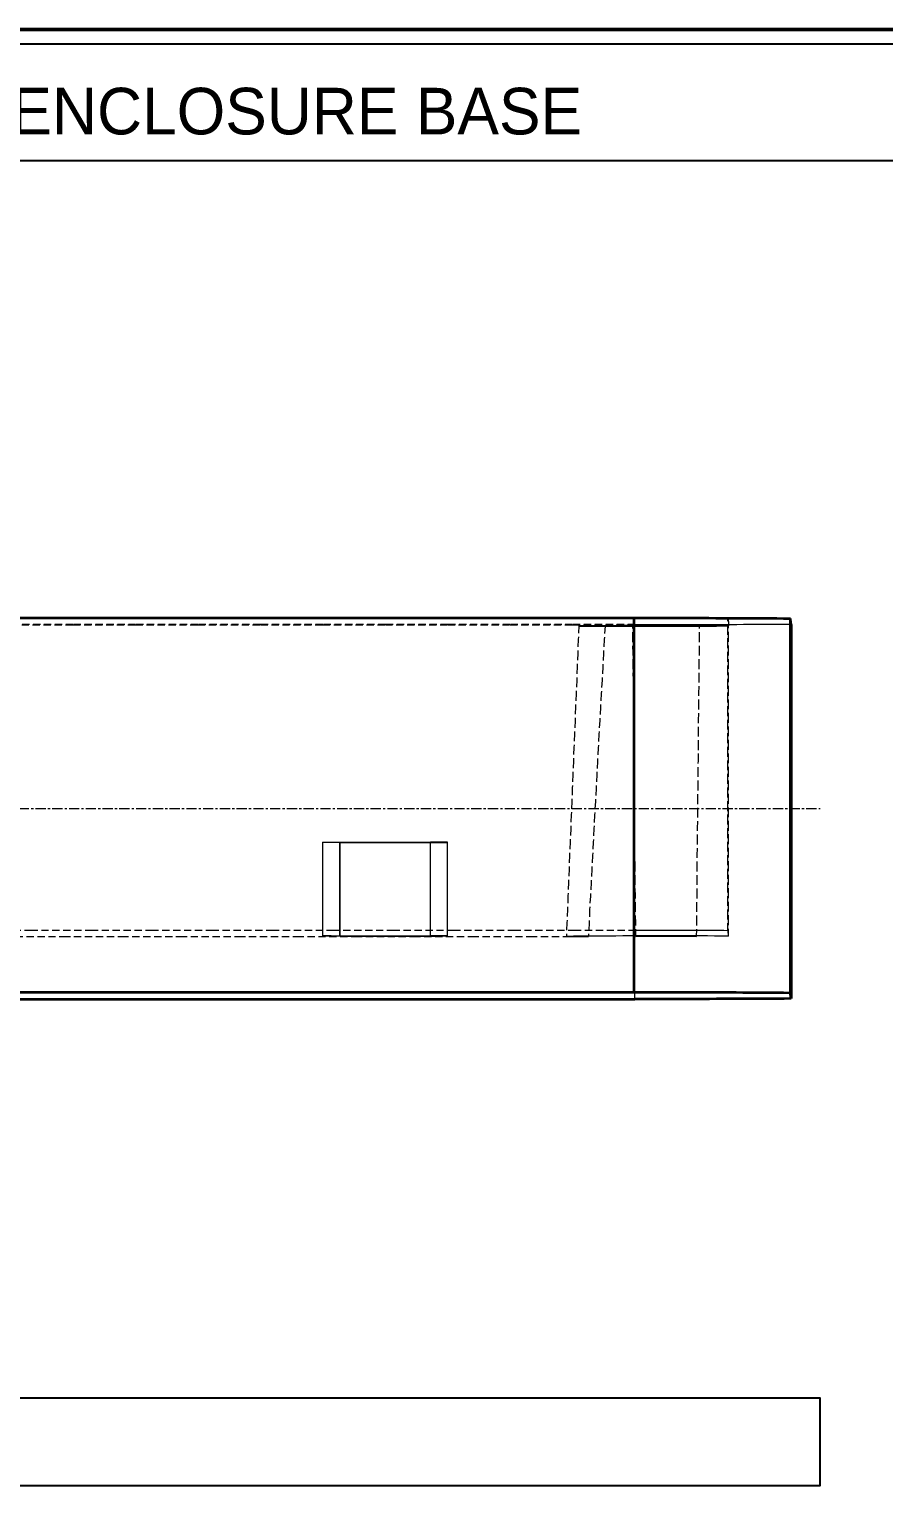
# Model space of a CAD drawing. Header units: millimetres. Extents: x 10 to 410, y 10 to 287.
# Drawn here: x 216.7 to 275.3, y 185.5 to 287 of the extents above; entities that cross this region are included whole.
import ezdxf
from ezdxf.enums import TextEntityAlignment as Align

# ---------------------------------------------------------------- set-up
doc = ezdxf.new("R2010")
doc.units = ezdxf.units.MM
doc.linetypes.add('CENTER', pattern=[1.15, 0.7, -0.15, 0.15, -0.15])
doc.linetypes.add('DASHED', pattern=[0.75, 0.5, -0.25])
for name, color, linetype, lineweight in [('BORDER', 7, 'CONTINUOUS', 50), ('CENTER', 4, 'CENTER', 13), ('HIDDEN', 8, 'DASHED', 18), ('TITLE_BLOCK', 7, 'CONTINUOUS', 25), ('VISIBLE', 7, 'CONTINUOUS', 35)]:
    doc.layers.add(name, color=color, linetype=linetype, lineweight=lineweight)

msp = doc.modelspace()

# ---------------------------------------------------------------- linework, layer by layer
at = {"layer": 'BORDER'}
msp.add_lwpolyline([(10, 10), (410, 10), (410, 287), (10, 287)], close=True, dxfattribs=at)
at = {"layer": 'CENTER'}
msp.add_line((147, 233.5), (271, 233.5), dxfattribs=at)
at = {"layer": 'HIDDEN'}
for points in [[(258.24, 246.57), (253.96, 246.57), (249.68, 246.57), (245.39, 246.57), (241.11, 246.57), (236.82, 246.57), (232.54, 246.57), (228.26, 246.57), (223.97, 246.57), (219.69, 246.57), (215.4, 246.57), (211.12, 246.57), (206.83, 246.57), (202.55, 246.57), (198.27, 246.57), (193.98, 246.57), (189.7, 246.57), (185.41, 246.57), (181.13, 246.57), (176.84, 246.57), (172.56, 246.57), (168.28, 246.57), (163.99, 246.57), (159.71, 246.57)], [(258.29, 246.13), (254.01, 246.13), (249.72, 246.13), (245.44, 246.13), (241.16, 246.13), (236.87, 246.13), (232.59, 246.13), (228.3, 246.13), (224.02, 246.13), (219.73, 246.13), (215.45, 246.13), (211.17, 246.13), (206.88, 246.13), (202.6, 246.13), (198.31, 246.13), (194.03, 246.13), (189.74, 246.13), (185.46, 246.13), (181.18, 246.13), (176.89, 246.13), (172.61, 246.13), (168.32, 246.13), (164.04, 246.13), (159.76, 246.13)], [(159.76, 246.12), (164.04, 246.12), (168.33, 246.12), (172.61, 246.12), (176.89, 246.12), (181.18, 246.12), (185.46, 246.12), (189.75, 246.12), (194.03, 246.12), (198.31, 246.12), (202.6, 246.12), (206.88, 246.12), (211.17, 246.12), (215.45, 246.12), (219.74, 246.12), (224.02, 246.12), (228.3, 246.12), (232.59, 246.12), (236.87, 246.12), (241.16, 246.12), (245.44, 246.12), (249.73, 246.12), (254.01, 246.12), (258.29, 246.12)], [(254.43, 246.04), (254.4, 245.11), (254.36, 244.18), (254.32, 243.26), (254.29, 242.33), (254.25, 241.4), (254.21, 240.48), (254.18, 239.55), (254.14, 238.62), (254.1, 237.7), (254.06, 236.77), (254.03, 235.84), (253.99, 234.92), (253.95, 233.99), (253.92, 233.06), (253.88, 232.14), (253.84, 231.21), (253.8, 230.28), (253.77, 229.36), (253.73, 228.43), (253.69, 227.5), (253.66, 226.58), (253.62, 225.65), (253.58, 224.72)], [(264.71, 246.05), (264.27, 246.05), (263.82, 246.06), (263.37, 246.06), (262.93, 246.06), (262.48, 246.06), (262.03, 246.06), (261.59, 246.06), (261.14, 246.06), (260.69, 246.06), (260.25, 246.06), (259.8, 246.06), (259.35, 246.06), (258.9, 246.06), (258.46, 246.06), (258.01, 246.06), (257.56, 246.06), (257.12, 246.06), (256.67, 246.05), (256.22, 246.05), (255.78, 246.05), (255.33, 246.05), (254.88, 246.05), (254.43, 246.04)], [(254.43, 246.04), (254.51, 246.03), (254.59, 246.03), (254.67, 246.03), (254.75, 246.03), (254.83, 246.03), (254.9, 246.03), (254.98, 246.03), (255.06, 246.03), (255.14, 246.03), (255.22, 246.03), (255.3, 246.03), (255.37, 246.03), (255.45, 246.03), (255.53, 246.03), (255.61, 246.03), (255.69, 246.03), (255.77, 246.02), (255.84, 246.02), (255.92, 246.02), (256, 246.02), (256.08, 246.02), (256.16, 246.02), (256.24, 246.02)], [(256.24, 246.02), (256.18, 245.1), (256.13, 244.17), (256.08, 243.24), (256.03, 242.32), (255.98, 241.39), (255.92, 240.46), (255.87, 239.54), (255.82, 238.61), (255.77, 237.68), (255.72, 236.76), (255.67, 235.83), (255.62, 234.9), (255.57, 233.98), (255.52, 233.05), (255.47, 232.12), (255.43, 231.2), (255.38, 230.27), (255.33, 229.34), (255.28, 228.42), (255.23, 227.49), (255.18, 226.56), (255.14, 225.64), (255.09, 224.71)], [(256.24, 246.02), (256.33, 246.02), (256.42, 246.02), (256.5, 246.02), (256.59, 246.02), (256.68, 246.02), (256.77, 246.02), (256.86, 246.02), (256.95, 246.02), (257.04, 246.02), (257.13, 246.02), (257.22, 246.02), (257.31, 246.02), (257.4, 246.02), (257.49, 246.02), (257.58, 246.02), (257.67, 246.02), (257.76, 246.02), (257.85, 246.02), (257.93, 246.02), (258.02, 246.02), (258.11, 246.02), (258.2, 246.02), (258.29, 246.02)], [(258.14, 246.04), (258.24, 246.04), (258.34, 246.04), (258.44, 246.04), (258.54, 246.04), (258.64, 246.04), (258.74, 246.04), (258.84, 246.04), (258.94, 246.04), (259.04, 246.04), (259.14, 246.04), (259.24, 246.04), (259.34, 246.04), (259.44, 246.05), (259.54, 246.05), (259.63, 246.05), (259.73, 246.05), (259.83, 246.05), (259.93, 246.05), (260.03, 246.05), (260.13, 246.05), (260.23, 246.05), (260.33, 246.05), (260.43, 246.05)], [(262.72, 246.04), (262.52, 246.03), (262.33, 246.03), (262.13, 246.03), (261.93, 246.03), (261.73, 246.03), (261.53, 246.03), (261.33, 246.03), (261.13, 246.03), (260.93, 246.03), (260.73, 246.03), (260.53, 246.03), (260.33, 246.03), (260.13, 246.03), (259.93, 246.03), (259.73, 246.03), (259.54, 246.03), (259.34, 246.03), (259.14, 246.03), (258.94, 246.03), (258.74, 246.03), (258.54, 246.03), (258.34, 246.03), (258.14, 246.04)], [(258.34, 224.72), (258.34, 225.65), (258.33, 226.58), (258.32, 227.5), (258.31, 228.43), (258.3, 229.36), (258.29, 230.28), (258.28, 231.21), (258.27, 232.14), (258.26, 233.06), (258.26, 233.99), (258.25, 234.92), (258.24, 235.84), (258.23, 236.77), (258.22, 237.7), (258.21, 238.62), (258.2, 239.55), (258.19, 240.48), (258.18, 241.4), (258.18, 242.33), (258.17, 243.26), (258.16, 244.18), (258.15, 245.11), (258.14, 246.04)], [(264.67, 246.55), (264.39, 246.56), (264.11, 246.56), (263.83, 246.56), (263.56, 246.57), (263.28, 246.57), (263, 246.57), (262.72, 246.57), (262.44, 246.57), (262.16, 246.57), (261.88, 246.57), (261.6, 246.57), (261.32, 246.57), (261.04, 246.57), (260.76, 246.57), (260.48, 246.57), (260.2, 246.57), (259.92, 246.57), (259.64, 246.57), (259.36, 246.57), (259.08, 246.57), (258.8, 246.57), (258.52, 246.57), (258.24, 246.57)], [(258.24, 225.15), (258.24, 226.09), (258.24, 227.02), (258.24, 227.95), (258.24, 228.88), (258.24, 229.81), (258.24, 230.74), (258.24, 231.67), (258.24, 232.6), (258.24, 233.54), (258.24, 234.47), (258.24, 235.4), (258.24, 236.33), (258.24, 237.26), (258.24, 238.19), (258.24, 239.12), (258.24, 240.06), (258.24, 240.99), (258.24, 241.92), (258.24, 242.85), (258.24, 243.78), (258.24, 244.71), (258.24, 245.64), (258.24, 246.57)], [(258.29, 246.13), (258.57, 246.13), (258.85, 246.13), (259.13, 246.13), (259.41, 246.13), (259.69, 246.13), (259.97, 246.13), (260.25, 246.13), (260.53, 246.13), (260.81, 246.13), (261.08, 246.13), (261.36, 246.13), (261.64, 246.13), (261.92, 246.13), (262.2, 246.13), (262.48, 246.14), (262.76, 246.14), (263.04, 246.14), (263.32, 246.14), (263.6, 246.14), (263.88, 246.14), (264.16, 246.14), (264.44, 246.15), (264.72, 246.15)], [(269, 246.15), (268.53, 246.14), (268.07, 246.14), (267.6, 246.13), (267.14, 246.13), (266.67, 246.13), (266.21, 246.13), (265.74, 246.13), (265.28, 246.12), (264.81, 246.12), (264.35, 246.12), (263.88, 246.12), (263.41, 246.12), (262.95, 246.12), (262.48, 246.12), (262.02, 246.12), (261.55, 246.12), (261.09, 246.12), (260.62, 246.12), (260.16, 246.12), (259.69, 246.12), (259.22, 246.12), (258.76, 246.12), (258.29, 246.12)], [(258.29, 246.02), (258.29, 246.03), (258.29, 246.03), (258.29, 246.04), (258.29, 246.04), (258.29, 246.05), (258.29, 246.05), (258.29, 246.06), (258.29, 246.06), (258.29, 246.07), (258.29, 246.07), (258.29, 246.07), (258.29, 246.08), (258.29, 246.08), (258.29, 246.09), (258.29, 246.09), (258.29, 246.1), (258.29, 246.1), (258.29, 246.11), (258.29, 246.11), (258.29, 246.12), (258.29, 246.12), (258.29, 246.13), (258.29, 246.13)], [(258.29, 220.41), (258.29, 221.53), (258.29, 222.65), (258.29, 223.76), (258.29, 224.88), (258.29, 226), (258.29, 227.12), (258.29, 228.23), (258.29, 229.35), (258.29, 230.47), (258.29, 231.59), (258.29, 232.7), (258.29, 233.82), (258.29, 234.94), (258.29, 236.06), (258.29, 237.17), (258.29, 238.29), (258.29, 239.41), (258.29, 240.53), (258.29, 241.64), (258.29, 242.76), (258.29, 243.88), (258.29, 245), (258.29, 246.12)], [(258.29, 246.02), (258.57, 246.02), (258.85, 246.02), (259.13, 246.02), (259.41, 246.02), (259.69, 246.02), (259.97, 246.02), (260.25, 246.02), (260.53, 246.02), (260.81, 246.02), (261.08, 246.03), (261.36, 246.03), (261.64, 246.03), (261.92, 246.03), (262.2, 246.03), (262.48, 246.03), (262.76, 246.03), (263.04, 246.03), (263.32, 246.03), (263.6, 246.03), (263.88, 246.03), (264.16, 246.04), (264.44, 246.04), (264.72, 246.05)], [(260.43, 246.05), (260.53, 246.05), (260.63, 246.05), (260.73, 246.05), (260.83, 246.05), (260.93, 246.05), (261.03, 246.05), (261.13, 246.05), (261.23, 246.05), (261.33, 246.05), (261.43, 246.05), (261.53, 246.04), (261.63, 246.04), (261.73, 246.04), (261.83, 246.04), (261.93, 246.04), (262.03, 246.04), (262.13, 246.04), (262.23, 246.04), (262.33, 246.04), (262.42, 246.04), (262.52, 246.04), (262.62, 246.04), (262.72, 246.04)], [(262.52, 224.72), (262.53, 225.65), (262.54, 226.58), (262.55, 227.5), (262.56, 228.43), (262.57, 229.36), (262.57, 230.28), (262.58, 231.21), (262.59, 232.14), (262.6, 233.06), (262.61, 233.99), (262.62, 234.92), (262.63, 235.84), (262.64, 236.77), (262.64, 237.7), (262.65, 238.62), (262.66, 239.55), (262.67, 240.48), (262.68, 241.4), (262.69, 242.33), (262.7, 243.26), (262.71, 244.18), (262.72, 245.11), (262.72, 246.04)], [(264.67, 246.55), (264.68, 246.54), (264.68, 246.52), (264.68, 246.5), (264.68, 246.48), (264.68, 246.47), (264.68, 246.45), (264.69, 246.43), (264.69, 246.41), (264.69, 246.4), (264.69, 246.38), (264.69, 246.36), (264.7, 246.34), (264.7, 246.33), (264.7, 246.31), (264.7, 246.29), (264.7, 246.27), (264.7, 246.26), (264.71, 246.24), (264.71, 246.22), (264.71, 246.2), (264.71, 246.19), (264.71, 246.17), (264.72, 246.15)], [(264.67, 225.13), (264.67, 226.06), (264.67, 226.99), (264.67, 227.93), (264.67, 228.86), (264.67, 229.79), (264.67, 230.72), (264.67, 231.65), (264.67, 232.58), (264.67, 233.51), (264.67, 234.45), (264.67, 235.38), (264.67, 236.31), (264.67, 237.24), (264.67, 238.17), (264.67, 239.1), (264.67, 240.03), (264.67, 240.96), (264.67, 241.9), (264.67, 242.83), (264.67, 243.76), (264.67, 244.69), (264.67, 245.62), (264.67, 246.55)], [(264.71, 224.74), (264.71, 225.67), (264.71, 226.6), (264.71, 227.52), (264.71, 228.45), (264.71, 229.38), (264.71, 230.3), (264.71, 231.23), (264.71, 232.15), (264.71, 233.08), (264.71, 234.01), (264.71, 234.93), (264.71, 235.86), (264.71, 236.79), (264.71, 237.71), (264.71, 238.64), (264.71, 239.57), (264.71, 240.49), (264.71, 241.42), (264.71, 242.35), (264.71, 243.27), (264.71, 244.2), (264.71, 245.13), (264.71, 246.05)], [(264.72, 246.15), (264.72, 246.15), (264.72, 246.15), (264.72, 246.15), (264.72, 246.15), (264.72, 246.15), (264.72, 246.15), (264.72, 246.15), (264.72, 246.15), (264.72, 246.15), (264.72, 246.15), (264.72, 246.15), (264.72, 246.15), (264.72, 246.15), (264.72, 246.15), (264.72, 246.15), (264.72, 246.15), (264.72, 246.15), (264.72, 246.15), (264.72, 246.15), (264.72, 246.15), (264.72, 246.15), (264.72, 246.15), (264.72, 246.15)], [(264.72, 246.15), (264.72, 246.15), (264.72, 246.14), (264.72, 246.14), (264.72, 246.13), (264.72, 246.13), (264.72, 246.12), (264.72, 246.12), (264.72, 246.12), (264.72, 246.11), (264.72, 246.11), (264.72, 246.1), (264.72, 246.1), (264.72, 246.09), (264.72, 246.09), (264.72, 246.08), (264.72, 246.08), (264.72, 246.07), (264.72, 246.07), (264.72, 246.06), (264.72, 246.06), (264.72, 246.05), (264.72, 246.05), (264.72, 246.05)], [(264.72, 246.05), (264.72, 246.05), (264.72, 246.05), (264.72, 246.06), (264.72, 246.06), (264.72, 246.07), (264.72, 246.07), (264.72, 246.08), (264.72, 246.08), (264.72, 246.09), (264.72, 246.09), (264.72, 246.1), (264.72, 246.1), (264.72, 246.11), (264.72, 246.11), (264.72, 246.12), (264.72, 246.12), (264.72, 246.12), (264.72, 246.13), (264.72, 246.13), (264.72, 246.14), (264.72, 246.14), (264.72, 246.15), (264.72, 246.15)], [(264.72, 246.05), (264.72, 246.05), (264.72, 246.05), (264.72, 246.05), (264.72, 246.05), (264.72, 246.05), (264.72, 246.05), (264.72, 246.05), (264.72, 246.05), (264.72, 246.05), (264.72, 246.05), (264.72, 246.05), (264.72, 246.05), (264.72, 246.05), (264.72, 246.05), (264.72, 246.05), (264.72, 246.05), (264.72, 246.05), (264.72, 246.05), (264.72, 246.05), (264.72, 246.05), (264.71, 246.05), (264.71, 246.05), (264.71, 246.05)], [(264.72, 246.05), (264.72, 246.05), (264.72, 246.05), (264.72, 246.05), (264.72, 246.05), (264.72, 246.05), (264.72, 246.05), (264.72, 246.05), (264.72, 246.05), (264.72, 246.05), (264.72, 246.05), (264.72, 246.05), (264.72, 246.05), (264.72, 246.05), (264.72, 246.05), (264.72, 246.05), (264.72, 246.05), (264.72, 246.05), (264.72, 246.05), (264.72, 246.05), (264.72, 246.05), (264.72, 246.05), (264.72, 246.05), (264.72, 246.05)], [(238.05, 231.17), (237.99, 231.17), (237.94, 231.17), (237.89, 231.17), (237.84, 231.17), (237.79, 231.17), (237.74, 231.17), (237.69, 231.17), (237.64, 231.17), (237.58, 231.17), (237.53, 231.17), (237.48, 231.17), (237.43, 231.17), (237.38, 231.17), (237.33, 231.17), (237.28, 231.17), (237.23, 231.17), (237.17, 231.17), (237.12, 231.17), (237.07, 231.17), (237.02, 231.17), (236.97, 231.17), (236.92, 231.17), (236.87, 231.18)], [(236.87, 231.18), (236.87, 231.18), (236.87, 231.18), (236.87, 231.18), (236.87, 231.18), (236.87, 231.18), (236.87, 231.18), (236.87, 231.18), (236.87, 231.18), (236.87, 231.18), (236.87, 231.18), (236.87, 231.18), (236.87, 231.18), (236.87, 231.18), (236.87, 231.18), (236.87, 231.18), (236.87, 231.18), (236.87, 231.18), (236.87, 231.18), (236.87, 231.18), (236.87, 231.18), (236.87, 231.18), (236.87, 231.18), (236.87, 231.18)], [(236.87, 231.18), (236.87, 231.18), (236.87, 231.18), (236.87, 231.18), (236.87, 231.18), (236.87, 231.18), (236.87, 231.18), (236.87, 231.18), (236.87, 231.18), (236.87, 231.18), (236.87, 231.18), (236.87, 231.18), (236.87, 231.18), (236.87, 231.18), (236.87, 231.18), (236.87, 231.18), (236.87, 231.18), (236.87, 231.18), (236.87, 231.18), (236.87, 231.18), (236.87, 231.18), (236.87, 231.18), (236.87, 231.18), (236.87, 231.18)], [(236.87, 231.18), (236.92, 231.18), (236.97, 231.18), (237.02, 231.18), (237.07, 231.18), (237.12, 231.18), (237.17, 231.18), (237.23, 231.18), (237.28, 231.18), (237.33, 231.18), (237.38, 231.18), (237.43, 231.18), (237.48, 231.18), (237.53, 231.18), (237.58, 231.18), (237.63, 231.18), (237.69, 231.18), (237.74, 231.18), (237.79, 231.18), (237.84, 231.18), (237.89, 231.18), (237.94, 231.18), (237.99, 231.18), (238.04, 231.18)], [(236.87, 224.75), (236.87, 225.03), (236.87, 225.31), (236.87, 225.59), (236.87, 225.87), (236.87, 226.15), (236.87, 226.43), (236.87, 226.71), (236.87, 226.98), (236.87, 227.26), (236.87, 227.54), (236.87, 227.82), (236.87, 228.1), (236.87, 228.38), (236.87, 228.66), (236.87, 228.94), (236.87, 229.22), (236.87, 229.5), (236.87, 229.78), (236.87, 230.06), (236.87, 230.34), (236.87, 230.62), (236.87, 230.9), (236.87, 231.18)], [(236.87, 224.75), (236.87, 225.03), (236.87, 225.31), (236.87, 225.59), (236.87, 225.87), (236.87, 226.15), (236.87, 226.43), (236.87, 226.7), (236.87, 226.98), (236.87, 227.26), (236.87, 227.54), (236.87, 227.82), (236.87, 228.1), (236.87, 228.38), (236.87, 228.66), (236.87, 228.94), (236.87, 229.22), (236.87, 229.5), (236.87, 229.78), (236.87, 230.06), (236.87, 230.34), (236.87, 230.62), (236.87, 230.9), (236.87, 231.18)], [(236.87, 224.75), (236.87, 225.03), (236.87, 225.31), (236.87, 225.59), (236.87, 225.87), (236.87, 226.15), (236.87, 226.43), (236.87, 226.71), (236.87, 226.98), (236.87, 227.26), (236.87, 227.54), (236.87, 227.82), (236.87, 228.1), (236.87, 228.38), (236.87, 228.66), (236.87, 228.94), (236.87, 229.22), (236.87, 229.5), (236.87, 229.78), (236.87, 230.06), (236.87, 230.34), (236.87, 230.62), (236.87, 230.9), (236.87, 231.18)], [(238.04, 231.18), (238.31, 231.18), (238.58, 231.18), (238.85, 231.18), (239.12, 231.18), (239.39, 231.18), (239.66, 231.18), (239.93, 231.18), (240.21, 231.18), (240.48, 231.18), (240.75, 231.18), (241.02, 231.18), (241.29, 231.18), (241.56, 231.18), (241.83, 231.18), (242.1, 231.18), (242.37, 231.18), (242.64, 231.18), (242.91, 231.18), (243.18, 231.18), (243.45, 231.18), (243.72, 231.18), (243.99, 231.18), (244.26, 231.18)], [(238.04, 224.75), (238.04, 225.03), (238.04, 225.31), (238.04, 225.59), (238.04, 225.87), (238.04, 226.15), (238.04, 226.43), (238.04, 226.71), (238.04, 226.99), (238.04, 227.27), (238.04, 227.55), (238.04, 227.83), (238.04, 228.11), (238.04, 228.39), (238.04, 228.67), (238.04, 228.94), (238.04, 229.22), (238.04, 229.5), (238.04, 229.78), (238.04, 230.06), (238.04, 230.34), (238.04, 230.62), (238.04, 230.9), (238.04, 231.18)], [(238.05, 231.17), (238.32, 231.17), (238.59, 231.17), (238.86, 231.17), (239.13, 231.17), (239.4, 231.17), (239.67, 231.17), (239.94, 231.17), (240.21, 231.17), (240.48, 231.17), (240.75, 231.17), (241.02, 231.17), (241.29, 231.17), (241.56, 231.17), (241.83, 231.17), (242.1, 231.17), (242.37, 231.17), (242.64, 231.17), (242.91, 231.17), (243.18, 231.17), (243.45, 231.17), (243.72, 231.17), (243.99, 231.17), (244.26, 231.17)], [(238.05, 224.74), (238.05, 225.02), (238.05, 225.3), (238.05, 225.58), (238.05, 225.86), (238.05, 226.14), (238.05, 226.42), (238.05, 226.7), (238.05, 226.98), (238.05, 227.26), (238.05, 227.54), (238.05, 227.82), (238.05, 228.1), (238.05, 228.38), (238.05, 228.66), (238.05, 228.94), (238.05, 229.22), (238.05, 229.49), (238.05, 229.77), (238.05, 230.05), (238.05, 230.33), (238.05, 230.61), (238.05, 230.89), (238.05, 231.17)], [(244.26, 231.17), (244.31, 231.17), (244.36, 231.17), (244.41, 231.17), (244.46, 231.17), (244.51, 231.17), (244.56, 231.17), (244.62, 231.17), (244.67, 231.17), (244.72, 231.17), (244.77, 231.17), (244.82, 231.17), (244.87, 231.17), (244.92, 231.17), (244.97, 231.17), (245.03, 231.17), (245.08, 231.17), (245.13, 231.17), (245.18, 231.17), (245.23, 231.17), (245.28, 231.17), (245.33, 231.17), (245.38, 231.17), (245.43, 231.18)], [(245.43, 231.18), (245.38, 231.18), (245.33, 231.18), (245.28, 231.18), (245.23, 231.18), (245.18, 231.18), (245.13, 231.18), (245.08, 231.18), (245.03, 231.18), (244.97, 231.18), (244.92, 231.18), (244.87, 231.18), (244.82, 231.18), (244.77, 231.18), (244.72, 231.18), (244.67, 231.18), (244.62, 231.18), (244.56, 231.18), (244.51, 231.18), (244.46, 231.18), (244.41, 231.18), (244.36, 231.18), (244.31, 231.18), (244.26, 231.18)], [(244.26, 224.75), (244.26, 225.03), (244.26, 225.31), (244.26, 225.59), (244.26, 225.87), (244.26, 226.15), (244.26, 226.43), (244.26, 226.71), (244.26, 226.99), (244.26, 227.27), (244.26, 227.55), (244.26, 227.83), (244.26, 228.11), (244.26, 228.39), (244.26, 228.67), (244.26, 228.94), (244.26, 229.22), (244.26, 229.5), (244.26, 229.78), (244.26, 230.06), (244.26, 230.34), (244.26, 230.62), (244.26, 230.9), (244.26, 231.18)], [(244.26, 224.74), (244.26, 225.02), (244.26, 225.3), (244.26, 225.58), (244.26, 225.86), (244.26, 226.14), (244.26, 226.42), (244.26, 226.7), (244.26, 226.98), (244.26, 227.26), (244.26, 227.54), (244.26, 227.82), (244.26, 228.1), (244.26, 228.38), (244.26, 228.66), (244.26, 228.94), (244.26, 229.22), (244.26, 229.49), (244.26, 229.77), (244.26, 230.05), (244.26, 230.33), (244.26, 230.61), (244.26, 230.89), (244.26, 231.17)], [(245.43, 231.18), (245.43, 231.18), (245.43, 231.18), (245.43, 231.18), (245.43, 231.18), (245.43, 231.18), (245.43, 231.18), (245.43, 231.18), (245.43, 231.18), (245.43, 231.18), (245.43, 231.18), (245.43, 231.18), (245.43, 231.18), (245.43, 231.18), (245.43, 231.18), (245.43, 231.18), (245.43, 231.18), (245.43, 231.18), (245.43, 231.18), (245.43, 231.18), (245.43, 231.18), (245.43, 231.18), (245.43, 231.18), (245.43, 231.18)], [(245.43, 224.75), (245.43, 225.03), (245.43, 225.31), (245.43, 225.59), (245.43, 225.87), (245.43, 226.15), (245.43, 226.43), (245.43, 226.71), (245.43, 226.98), (245.43, 227.26), (245.43, 227.54), (245.43, 227.82), (245.43, 228.1), (245.43, 228.38), (245.43, 228.66), (245.43, 228.94), (245.43, 229.22), (245.43, 229.5), (245.43, 229.78), (245.43, 230.06), (245.43, 230.34), (245.43, 230.62), (245.43, 230.9), (245.43, 231.18)], [(245.43, 231.18), (245.43, 231.18), (245.43, 231.18), (245.43, 231.18), (245.43, 231.18), (245.43, 231.18), (245.43, 231.18), (245.43, 231.18), (245.43, 231.18), (245.43, 231.18), (245.43, 231.18), (245.43, 231.18), (245.43, 231.18), (245.43, 231.18), (245.43, 231.18), (245.43, 231.18), (245.43, 231.18), (245.43, 231.18), (245.43, 231.18), (245.43, 231.18), (245.43, 231.18), (245.43, 231.18), (245.43, 231.18), (245.43, 231.18)], [(245.43, 224.75), (245.43, 225.03), (245.43, 225.31), (245.43, 225.59), (245.43, 225.87), (245.43, 226.15), (245.43, 226.43), (245.43, 226.7), (245.43, 226.98), (245.43, 227.26), (245.43, 227.54), (245.43, 227.82), (245.43, 228.1), (245.43, 228.38), (245.43, 228.66), (245.43, 228.94), (245.43, 229.22), (245.43, 229.5), (245.43, 229.78), (245.43, 230.06), (245.43, 230.34), (245.43, 230.62), (245.43, 230.9), (245.43, 231.18)], [(245.43, 224.75), (245.43, 225.03), (245.43, 225.31), (245.43, 225.59), (245.43, 225.87), (245.43, 226.15), (245.43, 226.43), (245.43, 226.7), (245.43, 226.98), (245.43, 227.26), (245.43, 227.54), (245.43, 227.82), (245.43, 228.1), (245.43, 228.38), (245.43, 228.66), (245.43, 228.94), (245.43, 229.22), (245.43, 229.5), (245.43, 229.78), (245.43, 230.06), (245.43, 230.34), (245.43, 230.62), (245.43, 230.9), (245.43, 231.18)], [(162.91, 225.15), (167.06, 225.15), (171.2, 225.15), (175.35, 225.15), (179.49, 225.15), (183.64, 225.15), (187.78, 225.15), (191.93, 225.15), (196.07, 225.15), (200.22, 225.15), (204.36, 225.15), (208.51, 225.15), (212.65, 225.15), (216.8, 225.15), (220.94, 225.15), (225.09, 225.15), (229.23, 225.15), (233.38, 225.15), (237.52, 225.15), (241.66, 225.15), (245.81, 225.15), (249.95, 225.15), (254.1, 225.15), (258.24, 225.15)], [(162.96, 224.71), (166.96, 224.71), (170.97, 224.71), (174.98, 224.71), (178.98, 224.71), (182.99, 224.71), (186.99, 224.71), (191, 224.71), (195, 224.71), (199.01, 224.71), (203.02, 224.71), (207.02, 224.71), (211.03, 224.71), (215.03, 224.71), (219.04, 224.71), (223.04, 224.71), (227.05, 224.71), (231.05, 224.71), (235.06, 224.71), (239.07, 224.71), (243.07, 224.71), (247.08, 224.71), (251.08, 224.71), (255.09, 224.71)], [(238.05, 224.74), (237.99, 224.74), (237.94, 224.74), (237.89, 224.74), (237.84, 224.74), (237.79, 224.74), (237.74, 224.74), (237.69, 224.74), (237.64, 224.74), (237.58, 224.74), (237.53, 224.74), (237.48, 224.74), (237.43, 224.75), (237.38, 224.75), (237.33, 224.75), (237.28, 224.75), (237.23, 224.75), (237.17, 224.75), (237.12, 224.75), (237.07, 224.75), (237.02, 224.75), (236.97, 224.75), (236.92, 224.75), (236.87, 224.75)], [(236.87, 224.75), (236.87, 224.75), (236.87, 224.75), (236.87, 224.75), (236.87, 224.75), (236.87, 224.75), (236.87, 224.75), (236.87, 224.75), (236.87, 224.75), (236.87, 224.75), (236.87, 224.75), (236.87, 224.75), (236.87, 224.75), (236.87, 224.75), (236.87, 224.75), (236.87, 224.75), (236.87, 224.75), (236.87, 224.75), (236.87, 224.75), (236.87, 224.75), (236.87, 224.75), (236.87, 224.75), (236.87, 224.75), (236.87, 224.75)], [(236.87, 224.75), (236.87, 224.75), (236.87, 224.75), (236.87, 224.75), (236.87, 224.75), (236.87, 224.75), (236.87, 224.75), (236.87, 224.75), (236.87, 224.75), (236.87, 224.75), (236.87, 224.75), (236.87, 224.75), (236.87, 224.75), (236.87, 224.75), (236.87, 224.75), (236.87, 224.75), (236.87, 224.75), (236.87, 224.75), (236.87, 224.75), (236.87, 224.75), (236.87, 224.75), (236.87, 224.75), (236.87, 224.75), (236.87, 224.75)], [(236.87, 224.75), (236.92, 224.75), (236.97, 224.75), (237.02, 224.75), (237.07, 224.75), (237.12, 224.75), (237.17, 224.75), (237.23, 224.75), (237.28, 224.75), (237.33, 224.75), (237.38, 224.75), (237.43, 224.75), (237.48, 224.75), (237.53, 224.75), (237.58, 224.75), (237.63, 224.75), (237.69, 224.75), (237.74, 224.75), (237.79, 224.75), (237.84, 224.75), (237.89, 224.75), (237.94, 224.75), (237.99, 224.75), (238.04, 224.75)], [(238.04, 224.75), (238.31, 224.75), (238.58, 224.75), (238.85, 224.75), (239.12, 224.75), (239.39, 224.75), (239.66, 224.75), (239.93, 224.75), (240.21, 224.75), (240.48, 224.75), (240.75, 224.75), (241.02, 224.75), (241.29, 224.75), (241.56, 224.75), (241.83, 224.75), (242.1, 224.75), (242.37, 224.75), (242.64, 224.75), (242.91, 224.75), (243.18, 224.75), (243.45, 224.75), (243.72, 224.75), (243.99, 224.75), (244.26, 224.75)], [(238.05, 224.74), (238.32, 224.74), (238.59, 224.74), (238.86, 224.74), (239.13, 224.74), (239.4, 224.74), (239.67, 224.74), (239.94, 224.74), (240.21, 224.74), (240.48, 224.74), (240.75, 224.74), (241.02, 224.74), (241.29, 224.74), (241.56, 224.74), (241.83, 224.74), (242.1, 224.74), (242.37, 224.74), (242.64, 224.74), (242.91, 224.74), (243.18, 224.74), (243.45, 224.74), (243.72, 224.74), (243.99, 224.74), (244.26, 224.74)], [(244.26, 224.74), (244.31, 224.74), (244.36, 224.74), (244.41, 224.74), (244.46, 224.74), (244.51, 224.74), (244.56, 224.74), (244.62, 224.74), (244.67, 224.74), (244.72, 224.74), (244.77, 224.74), (244.82, 224.75), (244.87, 224.75), (244.92, 224.75), (244.97, 224.75), (245.03, 224.75), (245.08, 224.75), (245.13, 224.75), (245.18, 224.75), (245.23, 224.75), (245.28, 224.75), (245.33, 224.75), (245.38, 224.75), (245.43, 224.75)], [(245.43, 224.75), (245.38, 224.75), (245.33, 224.75), (245.28, 224.75), (245.23, 224.75), (245.18, 224.75), (245.13, 224.75), (245.08, 224.75), (245.03, 224.75), (244.97, 224.75), (244.92, 224.75), (244.87, 224.75), (244.82, 224.75), (244.77, 224.75), (244.72, 224.75), (244.67, 224.75), (244.62, 224.75), (244.56, 224.75), (244.51, 224.75), (244.46, 224.75), (244.41, 224.75), (244.36, 224.75), (244.31, 224.75), (244.26, 224.75)], [(245.43, 224.75), (245.43, 224.75), (245.43, 224.75), (245.43, 224.75), (245.43, 224.75), (245.43, 224.75), (245.43, 224.75), (245.43, 224.75), (245.43, 224.75), (245.43, 224.75), (245.43, 224.75), (245.43, 224.75), (245.43, 224.75), (245.43, 224.75), (245.43, 224.75), (245.43, 224.75), (245.43, 224.75), (245.43, 224.75), (245.43, 224.75), (245.43, 224.75), (245.43, 224.75), (245.43, 224.75), (245.43, 224.75), (245.43, 224.75)], [(245.43, 224.75), (245.43, 224.75), (245.43, 224.75), (245.43, 224.75), (245.43, 224.75), (245.43, 224.75), (245.43, 224.75), (245.43, 224.75), (245.43, 224.75), (245.43, 224.75), (245.43, 224.75), (245.43, 224.75), (245.43, 224.75), (245.43, 224.75), (245.43, 224.75), (245.43, 224.75), (245.43, 224.75), (245.43, 224.75), (245.43, 224.75), (245.43, 224.75), (245.43, 224.75), (245.43, 224.75), (245.43, 224.75), (245.43, 224.75)], [(264.71, 224.74), (264.23, 224.74), (263.75, 224.74), (263.26, 224.75), (262.78, 224.75), (262.29, 224.75), (261.81, 224.75), (261.33, 224.75), (260.84, 224.75), (260.36, 224.75), (259.87, 224.75), (259.39, 224.75), (258.91, 224.75), (258.42, 224.75), (257.94, 224.75), (257.45, 224.75), (256.97, 224.74), (256.49, 224.74), (256, 224.74), (255.52, 224.74), (255.03, 224.74), (254.55, 224.74), (254.07, 224.73), (253.58, 224.72)], [(253.58, 224.72), (253.65, 224.72), (253.71, 224.72), (253.78, 224.72), (253.84, 224.72), (253.91, 224.72), (253.97, 224.72), (254.04, 224.72), (254.11, 224.72), (254.17, 224.71), (254.24, 224.71), (254.3, 224.71), (254.37, 224.71), (254.43, 224.71), (254.5, 224.71), (254.56, 224.71), (254.63, 224.71), (254.7, 224.71), (254.76, 224.71), (254.83, 224.71), (254.89, 224.71), (254.96, 224.71), (255.02, 224.71), (255.09, 224.71)], [(258.24, 225.15), (258.52, 225.15), (258.8, 225.15), (259.08, 225.15), (259.36, 225.15), (259.64, 225.15), (259.92, 225.15), (260.2, 225.15), (260.48, 225.15), (260.76, 225.15), (261.04, 225.15), (261.32, 225.15), (261.6, 225.15), (261.88, 225.15), (262.16, 225.15), (262.44, 225.15), (262.72, 225.15), (263, 225.15), (263.28, 225.15), (263.56, 225.14), (263.83, 225.14), (264.11, 225.14), (264.39, 225.14), (264.67, 225.13)], [(258.34, 224.72), (258.43, 224.73), (258.53, 224.73), (258.62, 224.73), (258.71, 224.73), (258.8, 224.73), (258.89, 224.73), (258.98, 224.73), (259.07, 224.73), (259.16, 224.73), (259.25, 224.73), (259.34, 224.73), (259.43, 224.73), (259.52, 224.73), (259.61, 224.73), (259.71, 224.73), (259.8, 224.73), (259.89, 224.73), (259.98, 224.73), (260.07, 224.73), (260.16, 224.73), (260.25, 224.73), (260.34, 224.73), (260.43, 224.73)], [(262.52, 224.72), (262.34, 224.72), (262.16, 224.72), (261.98, 224.72), (261.79, 224.72), (261.61, 224.72), (261.43, 224.72), (261.25, 224.72), (261.07, 224.72), (260.89, 224.72), (260.7, 224.72), (260.52, 224.72), (260.34, 224.72), (260.16, 224.72), (259.98, 224.72), (259.8, 224.72), (259.62, 224.72), (259.43, 224.72), (259.25, 224.72), (259.07, 224.72), (258.89, 224.72), (258.71, 224.72), (258.53, 224.72), (258.34, 224.72)], [(260.43, 224.73), (260.52, 224.73), (260.61, 224.73), (260.7, 224.73), (260.79, 224.73), (260.89, 224.73), (260.98, 224.73), (261.07, 224.73), (261.16, 224.73), (261.25, 224.73), (261.34, 224.73), (261.43, 224.73), (261.52, 224.73), (261.61, 224.73), (261.7, 224.73), (261.79, 224.73), (261.89, 224.73), (261.98, 224.73), (262.07, 224.73), (262.16, 224.73), (262.25, 224.73), (262.34, 224.73), (262.43, 224.73), (262.52, 224.72)], [(264.71, 224.74), (264.71, 224.76), (264.71, 224.78), (264.71, 224.79), (264.71, 224.81), (264.71, 224.83), (264.7, 224.84), (264.7, 224.86), (264.7, 224.88), (264.7, 224.89), (264.7, 224.91), (264.69, 224.93), (264.69, 224.95), (264.69, 224.96), (264.69, 224.98), (264.69, 225), (264.69, 225.01), (264.68, 225.03), (264.68, 225.05), (264.68, 225.06), (264.68, 225.08), (264.68, 225.1), (264.68, 225.11), (264.67, 225.13)]]:
    msp.add_lwpolyline(points, dxfattribs=at)
at = {"layer": 'TITLE_BLOCK'}
for points in [[(12, 278), (408, 278), (408, 286), (12, 286)], [(147, 187), (271, 187), (271, 193), (147, 193)]]:
    msp.add_lwpolyline(points, close=True, dxfattribs=at)
at = {"layer": 'VISIBLE'}
for points in [[(159.71, 246.59), (163.99, 246.59), (168.27, 246.59), (172.56, 246.59), (176.84, 246.59), (181.13, 246.59), (185.41, 246.59), (189.7, 246.59), (193.98, 246.59), (198.26, 246.59), (202.55, 246.59), (206.83, 246.59), (211.12, 246.59), (215.4, 246.59), (219.69, 246.59), (223.97, 246.59), (228.25, 246.59), (232.54, 246.59), (236.82, 246.59), (241.11, 246.59), (245.39, 246.59), (249.67, 246.59), (253.96, 246.59), (258.24, 246.59)], [(258.24, 246.59), (258.71, 246.59), (259.17, 246.59), (259.64, 246.59), (260.11, 246.59), (260.57, 246.59), (261.04, 246.59), (261.5, 246.59), (261.97, 246.59), (262.44, 246.59), (262.9, 246.59), (263.37, 246.59), (263.83, 246.58), (264.3, 246.58), (264.77, 246.58), (265.23, 246.58), (265.7, 246.58), (266.16, 246.58), (266.63, 246.58), (267.09, 246.57), (267.56, 246.57), (268.03, 246.57), (268.49, 246.56), (268.96, 246.55)], [(258.24, 220.88), (258.24, 222), (258.24, 223.12), (258.24, 224.24), (258.24, 225.36), (258.24, 226.47), (258.24, 227.59), (258.24, 228.71), (258.24, 229.83), (258.24, 230.94), (258.24, 232.06), (258.24, 233.18), (258.24, 234.3), (258.24, 235.41), (258.24, 236.53), (258.24, 237.65), (258.24, 238.77), (258.24, 239.88), (258.24, 241), (258.24, 242.12), (258.24, 243.24), (258.24, 244.35), (258.24, 245.47), (258.24, 246.59)], [(269, 246.15), (269, 246.17), (269, 246.19), (268.99, 246.2), (268.99, 246.22), (268.99, 246.24), (268.99, 246.26), (268.99, 246.27), (268.99, 246.29), (268.98, 246.31), (268.98, 246.33), (268.98, 246.34), (268.98, 246.36), (268.98, 246.38), (268.97, 246.4), (268.97, 246.41), (268.97, 246.43), (268.97, 246.45), (268.97, 246.47), (268.96, 246.48), (268.96, 246.5), (268.96, 246.52), (268.96, 246.54), (268.96, 246.55)], [(268.96, 220.85), (268.96, 221.97), (268.96, 223.08), (268.96, 224.2), (268.96, 225.32), (268.96, 226.44), (268.96, 227.55), (268.96, 228.67), (268.96, 229.79), (268.96, 230.91), (268.96, 232.02), (268.96, 233.14), (268.96, 234.26), (268.96, 235.38), (268.96, 236.49), (268.96, 237.61), (268.96, 238.73), (268.96, 239.85), (268.96, 240.96), (268.96, 242.08), (268.96, 243.2), (268.96, 244.32), (268.96, 245.43), (268.96, 246.55)], [(269, 246.15), (269, 246.15), (269, 246.15), (269, 246.15), (269, 246.15), (269, 246.15), (269, 246.15), (269, 246.15), (269, 246.15), (269, 246.15), (269, 246.15), (269, 246.15), (269, 246.15), (269, 246.15), (269, 246.15), (269, 246.15), (269, 246.15), (269, 246.15), (269, 246.15), (269, 246.15), (269, 246.15), (269, 246.15), (269, 246.15), (269, 246.15)], [(269, 246.15), (269, 246.15), (269, 246.15), (269, 246.15), (269, 246.15), (269, 246.15), (269, 246.15), (269, 246.15), (269, 246.15), (269, 246.15), (269, 246.15), (269, 246.15), (269, 246.15), (269, 246.15), (269, 246.15), (269, 246.15), (269, 246.15), (269, 246.15), (269, 246.15), (269, 246.15), (269, 246.15), (269, 246.15), (269, 246.15), (269, 246.15)], [(269, 220.45), (269, 221.57), (269, 222.68), (269, 223.8), (269, 224.92), (269, 226.04), (269, 227.15), (269, 228.27), (269, 229.39), (269, 230.51), (269, 231.62), (269, 232.74), (269, 233.86), (269, 234.98), (269, 236.09), (269, 237.21), (269, 238.33), (269, 239.45), (269, 240.56), (269, 241.68), (269, 242.8), (269, 243.92), (269, 245.03), (269, 246.15)], [(269, 246.15), (269, 245.03), (269, 243.92), (269, 242.8), (269, 241.68), (269, 240.56), (269, 239.45), (269, 238.33), (269, 237.21), (269, 236.09), (269, 234.98), (269, 233.86), (269, 232.74), (269, 231.62), (269, 230.51), (269, 229.39), (269, 228.27), (269, 227.15), (269, 226.04), (269, 224.92), (269, 223.8), (269, 222.68), (269, 221.57), (269, 220.45)], [(159.71, 220.88), (163.99, 220.88), (168.27, 220.88), (172.56, 220.88), (176.84, 220.88), (181.13, 220.88), (185.41, 220.88), (189.7, 220.88), (193.98, 220.88), (198.26, 220.88), (202.55, 220.88), (206.83, 220.88), (211.12, 220.88), (215.4, 220.88), (219.69, 220.88), (223.97, 220.88), (228.25, 220.88), (232.54, 220.88), (236.82, 220.88), (241.11, 220.88), (245.39, 220.88), (249.67, 220.88), (253.96, 220.88), (258.24, 220.88)], [(159.76, 220.41), (164.04, 220.41), (168.33, 220.41), (172.61, 220.41), (176.89, 220.41), (181.18, 220.41), (185.46, 220.41), (189.75, 220.41), (194.03, 220.41), (198.31, 220.41), (202.6, 220.41), (206.88, 220.41), (211.17, 220.41), (215.45, 220.41), (219.74, 220.41), (224.02, 220.41), (228.3, 220.41), (232.59, 220.41), (236.87, 220.41), (241.16, 220.41), (245.44, 220.41), (249.73, 220.41), (254.01, 220.41), (258.29, 220.41)], [(258.24, 220.88), (258.71, 220.88), (259.17, 220.88), (259.64, 220.88), (260.11, 220.88), (260.57, 220.88), (261.04, 220.88), (261.5, 220.88), (261.97, 220.88), (262.44, 220.88), (262.9, 220.88), (263.37, 220.88), (263.83, 220.88), (264.3, 220.88), (264.77, 220.88), (265.23, 220.88), (265.7, 220.87), (266.16, 220.87), (266.63, 220.87), (267.09, 220.87), (267.56, 220.87), (268.03, 220.86), (268.49, 220.86), (268.96, 220.85)], [(269, 220.45), (268.53, 220.44), (268.07, 220.43), (267.6, 220.43), (267.14, 220.43), (266.67, 220.42), (266.21, 220.42), (265.74, 220.42), (265.28, 220.42), (264.81, 220.42), (264.35, 220.42), (263.88, 220.42), (263.41, 220.41), (262.95, 220.41), (262.48, 220.41), (262.02, 220.41), (261.55, 220.41), (261.09, 220.41), (260.62, 220.41), (260.16, 220.41), (259.69, 220.41), (259.22, 220.41), (258.76, 220.41), (258.29, 220.41)], [(269, 220.45), (269, 220.46), (269, 220.48), (268.99, 220.5), (268.99, 220.52), (268.99, 220.53), (268.99, 220.55), (268.99, 220.57), (268.99, 220.59), (268.98, 220.6), (268.98, 220.62), (268.98, 220.64), (268.98, 220.66), (268.98, 220.67), (268.97, 220.69), (268.97, 220.71), (268.97, 220.73), (268.97, 220.74), (268.97, 220.76), (268.96, 220.78), (268.96, 220.8), (268.96, 220.81), (268.96, 220.83), (268.96, 220.85)], [(269, 220.45), (269, 220.45), (269, 220.45), (269, 220.45), (269, 220.45), (269, 220.45), (269, 220.45), (269, 220.45), (269, 220.45), (269, 220.45), (269, 220.45), (269, 220.45), (269, 220.45), (269, 220.45), (269, 220.45), (269, 220.45), (269, 220.45), (269, 220.45), (269, 220.45), (269, 220.45), (269, 220.45), (269, 220.45), (269, 220.45), (269, 220.45)]]:
    msp.add_lwpolyline(points, dxfattribs=at)

# ---------------------------------------------------------------- texts
at = {"layer": 'TITLE_BLOCK'}
msp.add_text('MW-M-101  |  RECEIVER ENCLOSURE BASE', height=3.2, dxfattribs=at).set_placement((210, 281.4), align=Align.MIDDLE_CENTER)

doc.saveas('drawing.dxf')
